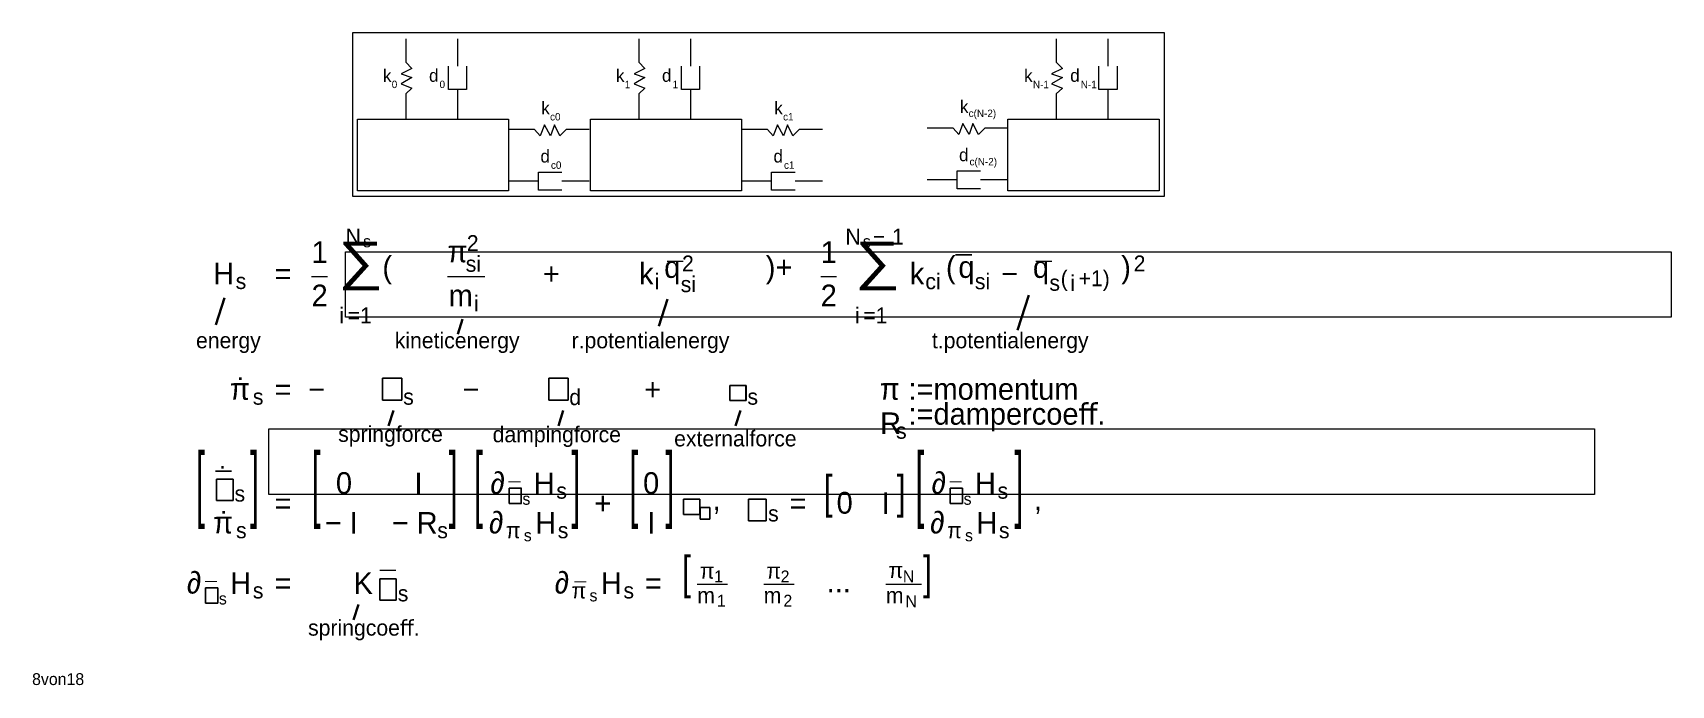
# Model space of a CAD drawing. Header units: inches. Extents: x 1 to 199, y 1 to 80.
import ezdxf

# ---------------------------------------------------------------- set-up
doc = ezdxf.new("R2010")
doc.units = ezdxf.units.IN
doc.header["$MEASUREMENT"] = 0
doc.layers.add('Ebene 1', color=7, linetype='Continuous')
picture_1 = doc.add_image_def('image1.png', size_in_pixel=(55, 63))
picture_2 = doc.add_image_def('image2.png', size_in_pixel=(55, 63))
picture_3 = doc.add_image_def('image3.png', size_in_pixel=(46, 43))
picture_4 = doc.add_image_def('image4.png', size_in_pixel=(47, 61))
picture_5 = doc.add_image_def('image5.png', size_in_pixel=(35, 44))
picture_6 = doc.add_image_def('image6.png', size_in_pixel=(46, 43))
picture_7 = doc.add_image_def('image7.png', size_in_pixel=(28, 33))
picture_8 = doc.add_image_def('image8.png', size_in_pixel=(50, 61))
picture_9 = doc.add_image_def('image9.png', size_in_pixel=(35, 44))
picture_10 = doc.add_image_def('image10.png', size_in_pixel=(35, 44))
picture_11 = doc.add_image_def('image11.png', size_in_pixel=(47, 61))

# ---------------------------------------------------------------- blocks, each defined once
blk = doc.blocks.new('block 2')
at = {"layer": 'Ebene 1', "lineweight": 0}
blk.add_lwpolyline([(39.82, 60.48), (137.82, 60.48), (137.82, 80.2), (39.82, 80.2), (39.82, 60.48)], dxfattribs=at)
at = {"layer": 'Ebene 1', "color": 250, "lineweight": 18, "true_color": 0x1c1c1b}
for points in [[(46.23, 79.45), (46.23, 76.66), (46.98, 75.9), (45.67, 75.24), (46.98, 74.78), (45.67, 74.03), (46.98, 73.52), (46.23, 72.84), (46.23, 69.7)], [(52.46, 79.45), (52.46, 76.15)], [(74.36, 79.45), (74.36, 76.66), (75.11, 75.9), (73.8, 75.24), (75.11, 74.78), (73.8, 74.03), (75.11, 73.52), (74.36, 72.84), (74.36, 69.7)], [(80.59, 79.45), (80.59, 76.15)], [(124.76, 79.45), (124.76, 76.66), (125.51, 75.9), (124.2, 75.24), (125.51, 74.78), (124.2, 74.03), (125.51, 73.52), (124.76, 72.84), (124.76, 69.7)], [(130.99, 79.45), (130.99, 76.15)], [(53.56, 76.15), (53.56, 73.34), (51.37, 73.34), (51.37, 76.15)], [(81.69, 76.15), (81.69, 73.34), (79.5, 73.34), (79.5, 76.15)], [(132.09, 76.15), (132.09, 73.34), (129.89, 73.34), (129.89, 76.15)], [(52.46, 73.34), (52.46, 69.7)], [(80.59, 73.34), (80.59, 69.7)], [(130.99, 73.34), (130.99, 69.7)], [(58.64, 61.12), (40.39, 61.12), (40.39, 69.77), (58.64, 69.77), (58.64, 61.12)], [(86.77, 61.12), (68.52, 61.12), (68.52, 69.77), (86.77, 69.77), (86.77, 61.12)], [(118.92, 68.67), (116.12, 68.67), (115.37, 67.92), (114.7, 69.24), (114.24, 67.92), (113.49, 69.24), (112.99, 67.92), (112.3, 68.67), (109.17, 68.67)], [(137.17, 61.12), (118.92, 61.12), (118.92, 69.77), (137.17, 69.77), (137.17, 61.12)], [(68.39, 68.51), (65.59, 68.51), (64.84, 67.76), (64.17, 69.07), (63.71, 67.76), (62.96, 69.07), (62.46, 67.76), (61.77, 68.51), (58.64, 68.51)], [(96.52, 68.51), (93.72, 68.51), (92.97, 67.76), (92.3, 69.07), (91.84, 67.76), (91.09, 69.07), (90.59, 67.76), (89.9, 68.51), (86.77, 68.51)], [(65.09, 61.18), (62.27, 61.18), (62.27, 63.37), (65.09, 63.37)], [(93.22, 61.18), (90.4, 61.18), (90.4, 63.37), (93.22, 63.37)], [(115.62, 61.35), (112.8, 61.35), (112.8, 63.54), (115.62, 63.54)], [(62.27, 62.28), (58.64, 62.28)], [(68.39, 62.28), (65.09, 62.28)], [(90.4, 62.28), (86.77, 62.28)], [(96.52, 62.28), (93.22, 62.28)], [(112.8, 62.44), (109.17, 62.44)], [(118.92, 62.44), (115.62, 62.44)]]:
    blk.add_lwpolyline(points, dxfattribs=at)
at = {"layer": 'Ebene 1', "color": 250, "true_color": 0x1c1c1b, "attachment_point": 7}
for s, insert, char_height in [('\\fMyriad Pro|b0|i0|c0|p34;\\W1;k', (43.48, 74.26), 1.533), ('\\fMyriad Pro|b0|i0|c0|p34;\\W1;d', (49.04, 74.26), 1.533), ('\\fMyriad Pro|b0|i0|c0|p34;\\W1;k', (71.61, 74.26), 1.533), ('\\fMyriad Pro|b0|i0|c0|p34;\\W1;d', (77.16, 74.26), 1.533), ('\\fMyriad Pro|b0|i0|c0|p34;\\W1;k', (120.88, 74.26), 1.533), ('\\fMyriad Pro|b0|i0|c0|p34;\\W1;d', (126.44, 74.26), 1.533), ('\\fMyriad Pro|b0|i0|c0|p34;\\W1;0', (44.54, 73.51), 0.8937), ('\\fMyriad Pro|b0|i0|c0|p34;\\W1;0', (50.31, 73.51), 0.8937), ('\\fMyriad Pro|b0|i0|c0|p34;\\W1;1', (72.67, 73.51), 0.8937), ('\\fMyriad Pro|b0|i0|c0|p34;\\W1;1', (78.44, 73.51), 0.8937), ('\\fMyriad Pro|b0|i0|c0|p34;\\W1;N-1', (121.94, 73.51), 0.8937), ('\\fMyriad Pro|b0|i0|c0|p34;\\W1;N-1', (127.71, 73.51), 0.8937), ('\\fMyriad Pro|b0|i0|c0|p34;\\W1;k', (62.59, 70.35), 1.533), ('\\fMyriad Pro|b0|i0|c0|p34;\\W1;k', (90.72, 70.35), 1.533), ('\\fMyriad Pro|b0|i0|c0|p34;\\W1;k', (113.13, 70.52), 1.533), ('\\fMyriad Pro|b0|i0|c0|p34;\\W1;c0', (63.65, 69.6), 0.8937), ('\\fMyriad Pro|b0|i0|c0|p34;\\W1;c1', (91.78, 69.6), 0.8937), ('\\fMyriad Pro|b0|i0|c0|p34;\\W1;c(N-2)', (114.18, 69.76), 0.8937), ('\\fMyriad Pro|b0|i0|c0|p34;\\W1;d', (62.49, 64.51), 1.533), ('\\fMyriad Pro|b0|i0|c0|p34;\\W1;d', (90.62, 64.51), 1.533), ('\\fMyriad Pro|b0|i0|c0|p34;\\W1;d', (113.02, 64.67), 1.533), ('\\fMyriad Pro|b0|i0|c0|p34;\\W1;c0', (63.76, 63.76), 0.8937), ('\\fMyriad Pro|b0|i0|c0|p34;\\W1;c1', (91.89, 63.76), 0.8937), ('\\fMyriad Pro|b0|i0|c0|p34;\\W1;c(N-2)', (114.29, 63.92), 0.8937)]:
    blk.add_mtext(s, dxfattribs=dict(at, insert=insert, char_height=char_height))
blk = doc.blocks.new('block 3')
at = {"layer": 'Ebene 1', "lineweight": 0}
blk.add_lwpolyline([(43.44, 35.84), (45.77, 35.84), (45.77, 38.5), (43.44, 38.5), (43.44, 35.84)], dxfattribs=at)
at = {"layer": 'Ebene 1'}
image = blk.add_image(picture_1, insert=(43.44, 35.84), size_in_units=(2.33, 2.67), dxfattribs=at)
blk = doc.blocks.new('block 4')
at = {"layer": 'Ebene 1', "lineweight": 0}
blk.add_lwpolyline([(63.5, 35.84), (65.82, 35.84), (65.82, 38.5), (63.5, 38.5), (63.5, 35.84)], dxfattribs=at)
at = {"layer": 'Ebene 1'}
image = blk.add_image(picture_2, insert=(63.5, 35.84), size_in_units=(2.33, 2.67), dxfattribs=at)
blk = doc.blocks.new('block 5')
at = {"layer": 'Ebene 1', "lineweight": 0}
blk.add_lwpolyline([(85.36, 35.79), (87.3, 35.79), (87.3, 37.62), (85.36, 37.62), (85.36, 35.79)], dxfattribs=at)
at = {"layer": 'Ebene 1'}
image = blk.add_image(picture_3, insert=(85.36, 35.79), size_in_units=(1.95, 1.82), dxfattribs=at)
blk = doc.blocks.new('block 6')
at = {"layer": 'Ebene 1', "lineweight": 0}
blk.add_lwpolyline([(23.4, 23.72), (25.39, 23.72), (25.39, 26.3), (23.4, 26.3), (23.4, 23.72)], dxfattribs=at)
at = {"layer": 'Ebene 1'}
image = blk.add_image(picture_4, insert=(23.4, 23.72), size_in_units=(1.99, 2.58), dxfattribs=at)
blk = doc.blocks.new('block 7')
at = {"layer": 'Ebene 1', "lineweight": 0}
blk.add_lwpolyline([(58.7, 23.35), (60.19, 23.35), (60.19, 25.22), (58.7, 25.22), (58.7, 23.35)], dxfattribs=at)
at = {"layer": 'Ebene 1'}
image = blk.add_image(picture_5, insert=(58.7, 23.36), size_in_units=(1.48, 1.86), dxfattribs=at)
blk = doc.blocks.new('block 8')
at = {"layer": 'Ebene 1', "lineweight": 0}
blk.add_lwpolyline([(79.77, 22.04), (81.72, 22.04), (81.72, 23.86), (79.77, 23.86), (79.77, 22.04)], dxfattribs=at)
at = {"layer": 'Ebene 1'}
image = blk.add_image(picture_6, insert=(79.77, 22.04), size_in_units=(1.95, 1.82), dxfattribs=at)
blk = doc.blocks.new('block 9')
at = {"layer": 'Ebene 1', "lineweight": 0}
blk.add_lwpolyline([(81.76, 21.47), (82.95, 21.47), (82.95, 22.86), (81.76, 22.86), (81.76, 21.47)], dxfattribs=at)
at = {"layer": 'Ebene 1'}
image = blk.add_image(picture_7, insert=(81.76, 21.47), size_in_units=(1.19, 1.4), dxfattribs=at)
blk = doc.blocks.new('block 10')
at = {"layer": 'Ebene 1', "lineweight": 0}
blk.add_lwpolyline([(87.61, 21.28), (89.73, 21.28), (89.73, 23.86), (87.61, 23.86), (87.61, 21.28)], dxfattribs=at)
at = {"layer": 'Ebene 1'}
image = blk.add_image(picture_8, insert=(87.61, 21.28), size_in_units=(2.12, 2.58), dxfattribs=at)
blk = doc.blocks.new('block 11')
at = {"layer": 'Ebene 1', "lineweight": 0}
blk.add_lwpolyline([(111.96, 23.35), (113.44, 23.35), (113.44, 25.22), (111.96, 25.22), (111.96, 23.35)], dxfattribs=at)
at = {"layer": 'Ebene 1'}
image = blk.add_image(picture_9, insert=(111.96, 23.36), size_in_units=(1.48, 1.86), dxfattribs=at)
blk = doc.blocks.new('block 12')
at = {"layer": 'Ebene 1', "lineweight": 0}
blk.add_lwpolyline([(22.06, 11.31), (23.55, 11.31), (23.55, 13.17), (22.06, 13.17), (22.06, 11.31)], dxfattribs=at)
at = {"layer": 'Ebene 1'}
image = blk.add_image(picture_10, insert=(22.06, 11.31), size_in_units=(1.48, 1.86), dxfattribs=at)
blk = doc.blocks.new('block 13')
at = {"layer": 'Ebene 1', "lineweight": 0}
blk.add_lwpolyline([(43.1, 11.68), (45.09, 11.68), (45.09, 14.26), (43.1, 14.26), (43.1, 11.68)], dxfattribs=at)
at = {"layer": 'Ebene 1'}
image = blk.add_image(picture_11, insert=(43.1, 11.68), size_in_units=(1.99, 2.58), dxfattribs=at)
blk = doc.blocks.new('block 15')
at = {"layer": 'Ebene 1', "lineweight": 0}
blk.add_lwpolyline([(29.7, 24.45), (29.7, 32.36), (189.72, 32.36), (189.72, 24.45), (29.7, 24.45)], dxfattribs=at)
at = {"layer": 'Ebene 1', "color": 7, "true_color": 0xffffff, "insert": (31.82, 28.68), "char_height": 2.6484, "attachment_point": 7}
blk.add_mtext('\\fCalibri|b0|i0|c0|p34;\\W1; ', dxfattribs=at)
blk = doc.blocks.new('block 14')
at = {"layer": 'Ebene 1'}
blk.add_blockref('block 15', (0, 0), dxfattribs=at)
blk = doc.blocks.new('block 17')
at = {"layer": 'Ebene 1', "lineweight": 0}
blk.add_lwpolyline([(38.97, 45.85), (38.97, 53.76), (198.99, 53.76), (198.99, 45.85), (38.97, 45.85)], dxfattribs=at)
at = {"layer": 'Ebene 1', "color": 7, "true_color": 0xffffff, "insert": (41.09, 50.08), "char_height": 2.6484, "attachment_point": 7}
blk.add_mtext('\\fCalibri|b0|i0|c0|p34;\\W1; ', dxfattribs=at)
blk = doc.blocks.new('block 16')
at = {"layer": 'Ebene 1'}
blk.add_blockref('block 17', (0, 0), dxfattribs=at)

msp = doc.modelspace()

# ---------------------------------------------------------------- linework, layer by layer
at = {"layer": 'Ebene 1', "color": 7, "lineweight": 15, "true_color": 0xffffff}
for points in [[(34.86, 50.77), (36.78, 50.77)], [(51.27, 50.77), (55.78, 50.77)], [(96.32, 50.77), (98.24, 50.77)], [(81.42, 13.6), (85.08, 13.6)], [(89.44, 13.6), (93.11, 13.6)], [(104.19, 13.6), (108.49, 13.6)]]:
    msp.add_lwpolyline(points, dxfattribs=at)
at = {"layer": 'Ebene 1', "color": 188, "lineweight": 35, "true_color": 0x1a0a40}
for points in [[(23.29, 44.93), (24.35, 48.2)], [(76.79, 44.77), (77.84, 48.05)], [(120.08, 44.3), (121.45, 48.53)], [(52.5, 43.81), (53.08, 45.63)], [(44.16, 32.75), (44.74, 34.57)], [(64.66, 32.75), (65.25, 34.57)], [(86.04, 32.75), (86.62, 34.57)], [(39.92, 9.32), (40.51, 11.14)]]:
    msp.add_lwpolyline(points, dxfattribs=at)

# ---------------------------------------------------------------- block references
at = {"layer": 'Ebene 1'}
for name in ['block 2', 'block 16', 'block 3', 'block 4', 'block 5', 'block 14', 'block 6', 'block 7', 'block 8', 'block 10', 'block 11', 'block 9', 'block 13', 'block 12']:
    msp.add_blockref(name, (0, 0), dxfattribs=at)

# ---------------------------------------------------------------- texts
at = {"layer": 'Ebene 1', "color": 7, "true_color": 0xffffff, "attachment_point": 7}
for s, insert, char_height in [('\\fCMSSI8|b0|i0|c0|p34;\\W1;N', (38.97, 54.63), 1.9119), ('\\fCMSSI8|b0|i0|c0|p34;\\W1;s', (41.08, 54.27), 1.434), ('\\fCMSS8|b0|i0|c0|p34;\\W1;2', (53.6, 53.85), 1.9119), ('\\fCMSSI8|b0|i0|c0|p34;\\W1;N', (99.3, 54.63), 1.9119), ('\\fCMSSI8|b0|i0|c0|p34;\\W1;s', (101.41, 54.27), 1.434), ('\\fCMSY8|b0|i0|c0|p34;\\W1;−', (102.61, 54.63), 1.9119), ('\\fCMSS8|b0|i0|c0|p34;\\W1;1', (104.93, 54.63), 1.9119), ('\\fCMSS10|b0|i0|c0|p34;\\W1;1', (34.86, 52.41), 2.617), ('\\fCMMI10|b0|i0|c0|p34;\\W1;π', (51.27, 52.45), 2.617), ('\\fCMSS10|b0|i0|c0|p34;\\W1;1', (96.32, 52.41), 2.617), ('\\fCMSS10|b0|i0|c0|p34;\\W1;(¯', (111.44, 49.81), 2.617), ('\\fCMSSI10|b0|i0|c0|p34;\\W1;H', (22.98, 49.81), 2.617), ('\\fCMSS10|b0|i0|c0|p34;\\W1;=', (30.38, 49.81), 2.617), ('\\fCMSS10|b0|i0|c0|p34;\\W1;(', (43.41, 49.81), 2.617), ('\\fCMSSI8|b0|i0|c0|p34;\\W1;si', (53.47, 51.31), 1.9119), ('\\fCMSS10|b0|i0|c0|p34;\\W1;+', (62.79, 49.81), 2.617), ('\\fCMSSI10|b0|i0|c0|p34;\\W1;k', (74.39, 49.81), 2.617), ('\\fCMSSI10|b0|i0|c0|p34;\\W1;q', (77.43, 49.81), 2.617), ('\\fCMSS10|b0|i0|c0|p34;\\W1;¯', (77.78, 49.81), 2.617), ('\\fCMSS8|b0|i0|c0|p34;\\W1;2', (79.58, 51.39), 1.9119), ('\\fCMSS10|b0|i0|c0|p34;\\W1;)+', (89.69, 49.81), 2.617), ('\\fCMSSI10|b0|i0|c0|p34;\\W1;k', (107.07, 49.81), 2.617), ('\\fCMSSI10|b0|i0|c0|p34;\\W1;q', (112.94, 49.81), 2.617), ('\\fCMSSI10|b0|i0|c0|p34;\\W1;q', (121.94, 49.81), 2.617), ('\\fCMSS10|b0|i0|c0|p34;\\W1;¯', (122.29, 49.81), 2.617), ('\\fCMSS8|b0|i0|c0|p34;\\W1;(', (125.29, 49.02), 1.9119), ('\\fCMSS8|b0|i0|c0|p34;\\W1;+1)', (127.45, 49.02), 1.9119), ('\\fCMSS10|b0|i0|c0|p34;\\W1;)', (132.6, 49.81), 2.617), ('\\fCMSS8|b0|i0|c0|p34;\\W1;2', (134.1, 51.39), 1.9119), ('\\fCMSSI8|b0|i0|c0|p34;\\W1;s', (25.7, 49.23), 1.9119), ('\\fCMSS10|b0|i0|c0|p34;\\W1;2', (34.86, 47.17), 2.617), ('\\fCMSSI8|b0|i0|c0|p34;\\W1;i', (76.27, 49.2), 1.9119), ('\\fCMSSI8|b0|i0|c0|p34;\\W1;si', (79.42, 48.85), 1.9119), ('\\fCMSS10|b0|i0|c0|p34;\\W1;2', (96.32, 47.17), 2.617), ('\\fCMSSI8|b0|i0|c0|p34;\\W1;ci', (108.95, 49.2), 1.9119), ('\\fCMSSI8|b0|i0|c0|p34;\\W1;si', (114.93, 49.2), 1.9119), ('\\fCMSY10|b0|i0|c0|p34;\\W1;−', (118.1, 49.81), 2.617), ('\\fCMSSI8|b0|i0|c0|p34;\\W1;s', (123.93, 49.02), 1.9119), ('\\fCMSSI8|b0|i0|c0|p34;\\W1;i', (126.45, 49.02), 1.9119), ('\\fCMSSI10|b0|i0|c0|p34;\\W1;m', (51.41, 47.17), 2.617), ('\\fCMSSI8|b0|i0|c0|p34;\\W1;i', (54.47, 46.56), 1.9119), ('\\fCMSSI8|b0|i0|c0|p34;\\W1;i', (38.22, 45.12), 1.9119), ('\\fCMSS8|b0|i0|c0|p34;\\W1;=1', (39.21, 45.12), 1.9119), ('\\fCMSSI8|b0|i0|c0|p34;\\W1;i', (100.46, 45.12), 1.9119), ('\\fCMSS8|b0|i0|c0|p34;\\W1;=1', (101.45, 45.12), 1.9119), ('\\fCMSSI8|b0|i0|c0|p34;\\W1;energy', (20.91, 41.52), 1.9119), ('\\fCMSS8|b0|i0|c0|p34;\\W1;kineticenergy', (44.9, 41.52), 1.9119), ('\\fCMSS8|b0|i0|c0|p34;\\W1;r.potentialenergy', (66.25, 41.52), 1.9119), ('\\fCMSS8|b0|i0|c0|p34;\\W1;t.potentialenergy', (109.75, 41.52), 1.9119), ('\\fCMMIB10|b0|i0|c0|p34;\\W1;π', (25, 35.84), 2.617), ('\\fCMSS10|b0|i0|c0|p34;\\W1;˙', (25.85, 35.84), 2.617), ('\\fCMSS10|b0|i0|c0|p34;\\W1;=', (30.38, 35.84), 2.617), ('\\fCMSS10|b0|i0|c0|p34;\\W1;+', (75, 35.84), 2.617), ('\\fCMMI10|b0|i0|c0|p34;\\W1;π', (103.45, 35.84), 2.617), ('\\fCMSS10|b0|i0|c0|p34;\\W1;:=momentum', (106.92, 35.84), 2.617), ('\\fCMSSI8|b0|i0|c0|p34;\\W1;s', (27.77, 35.26), 1.9119), ('\\fCMSY10|b0|i0|c0|p34;\\W1;−', (34.44, 35.84), 2.617), ('\\fCMSSI8|b0|i0|c0|p34;\\W1;s', (45.92, 35.26), 1.9119), ('\\fCMSY10|b0|i0|c0|p34;\\W1;−', (53.08, 35.84), 2.617), ('\\fCMSSI8|b0|i0|c0|p34;\\W1;d', (65.97, 35.21), 1.9119), ('\\fCMSSI8|b0|i0|c0|p34;\\W1;s', (87.48, 35.26), 1.9119), ('\\fCMSS10|b0|i0|c0|p34;\\W1;:=dampercoeﬀ.', (106.92, 32.08), 2.617), ('\\fCMSSI10|b0|i0|c0|p34;\\W1;R', (103.49, 31.73), 2.617), ('\\fCMSS8|b0|i0|c0|p34;\\W1;springforce', (38.07, 30.22), 1.9119), ('\\fCMSS8|b0|i0|c0|p34;\\W1;dampingforce', (56.72, 30.17), 1.9119), ('\\fCMSS8|b0|i0|c0|p34;\\W1;externalforce', (78.63, 30.22), 1.9119), ('\\fCMSSI8|b0|i0|c0|p34;\\W1;s', (105.42, 31.15), 1.9119), ('\\fCMSS10|b0|i0|c0|p34;\\W1;˙', (23.68, 25.12), 2.617), ('\\fCMSS10|b0|i0|c0|p34;\\W1;¯', (23.26, 24.48), 2.617), ('\\fCMSS10|b0|i0|c0|p34;\\W1;0', (37.8, 24.48), 2.617), ('\\fCMSSI10|b0|i0|c0|p34;\\W1;I', (47.28, 24.48), 2.617), ('\\fCMMI10|b0|i0|c0|p34;\\W1;∂', (56.45, 24.48), 2.617), ('\\fCMSS8|b0|i0|c0|p34;\\W1;¯', (58.65, 23.95), 1.9119), ('\\fCMSSI10|b0|i0|c0|p34;\\W1;H', (61.68, 24.48), 2.617), ('\\fCMSS10|b0|i0|c0|p34;\\W1;0', (74.88, 24.48), 2.617), ('\\fCMMI10|b0|i0|c0|p34;\\W1;∂', (109.71, 24.48), 2.617), ('\\fCMSS8|b0|i0|c0|p34;\\W1;¯', (111.91, 23.95), 1.9119), ('\\fCMSSI10|b0|i0|c0|p34;\\W1;H', (114.94, 24.48), 2.617), ('\\fCMSSI8|b0|i0|c0|p34;\\W1;s', (25.56, 23.56), 1.9119), ('\\fCMSS10|b0|i0|c0|p34;\\W1;=', (30.38, 22.09), 2.617), ('\\fCMSSI8|b0|i0|c0|p34;\\W1;s', (60.31, 23.18), 1.434), ('\\fCMSSI8|b0|i0|c0|p34;\\W1;s', (64.41, 23.91), 1.9119), ('\\fCMSS10|b0|i0|c0|p34;\\W1;+', (69, 22.09), 2.617), ('\\fCMSS10|b0|i0|c0|p34;\\W1;=', (92.57, 22.09), 2.617), ('\\fCMSS10|b0|i0|c0|p34;\\W1;0', (98.24, 22.09), 2.617), ('\\fCMSSI10|b0|i0|c0|p34;\\W1;I', (103.68, 22.09), 2.617), ('\\fCMSSI8|b0|i0|c0|p34;\\W1;s', (113.57, 23.18), 1.434), ('\\fCMSSI8|b0|i0|c0|p34;\\W1;s', (117.67, 23.91), 1.9119), ('\\fCMSS10|b0|i0|c0|p34;\\W1;˙', (23.82, 19.7), 2.617), ('\\fCMSSI10|b0|i0|c0|p34;\\W1;I', (39.46, 19.7), 2.617), ('\\fCMSSI10|b0|i0|c0|p34;\\W1;R', (47.55, 19.7), 2.617), ('\\fCMMI10|b0|i0|c0|p34;\\W1;∂', (56.28, 19.7), 2.617), ('\\fCMSSI10|b0|i0|c0|p34;\\W1;H', (61.85, 19.7), 2.617), ('\\fCMSSI10|b0|i0|c0|p34;\\W1;I', (75.4, 19.7), 2.617), ('\\fCMSS10|b0|i0|c0|p34;\\W1;,', (83.26, 22.09), 2.617), ('\\fCMSSI8|b0|i0|c0|p34;\\W1;s', (89.97, 21.16), 1.9119), ('\\fCMMI10|b0|i0|c0|p34;\\W1;∂', (109.54, 19.7), 2.617), ('\\fCMSSI10|b0|i0|c0|p34;\\W1;H', (115.11, 19.7), 2.617), ('\\fCMSS10|b0|i0|c0|p34;\\W1;,', (122.05, 22.09), 2.617), ('\\fCMMIB10|b0|i0|c0|p34;\\W1;π', (22.97, 19.7), 2.617), ('\\fCMSSI8|b0|i0|c0|p34;\\W1;s', (25.74, 19.13), 1.9119), ('\\fCMSY10|b0|i0|c0|p34;\\W1;−', (36.47, 19.7), 2.617), ('\\fCMSY10|b0|i0|c0|p34;\\W1;−', (44.56, 19.7), 2.617), ('\\fCMSSI8|b0|i0|c0|p34;\\W1;s', (50.04, 19.13), 1.9119), ('\\fCMMIB8|b0|i0|c0|p34;\\W1;π', (58.32, 19.13), 1.9119), ('\\fCMSSI8|b0|i0|c0|p34;\\W1;s', (60.48, 18.77), 1.434), ('\\fCMSSI8|b0|i0|c0|p34;\\W1;s', (64.58, 19.13), 1.9119), ('\\fCMMIB8|b0|i0|c0|p34;\\W1;π', (111.58, 19.13), 1.9119), ('\\fCMSSI8|b0|i0|c0|p34;\\W1;s', (113.74, 18.77), 1.434), ('\\fCMSSI8|b0|i0|c0|p34;\\W1;s', (117.84, 19.13), 1.9119), ('\\fCMMI10|b0|i0|c0|p34;\\W1;∂', (19.81, 12.44), 2.617), ('\\fCMSS8|b0|i0|c0|p34;\\W1;¯', (22.02, 11.9), 1.9119), ('\\fCMSSI10|b0|i0|c0|p34;\\W1;H', (25.04, 12.44), 2.617), ('\\fCMSS10|b0|i0|c0|p34;\\W1;=', (30.38, 12.44), 2.617), ('\\fCMSSI10|b0|i0|c0|p34;\\W1;K', (39.92, 12.44), 2.617), ('\\fCMSS10|b0|i0|c0|p34;\\W1;¯', (43.09, 12.49), 2.617), ('\\fCMMI10|b0|i0|c0|p34;\\W1;∂', (64.21, 12.44), 2.617), ('\\fCMSS8|b0|i0|c0|p34;\\W1;¯', (66.59, 11.86), 1.9119), ('\\fCMSSI10|b0|i0|c0|p34;\\W1;H', (69.78, 12.44), 2.617), ('\\fCMSS10|b0|i0|c0|p34;\\W1;=', (75.11, 12.44), 2.617), ('\\fCMMI8|b0|i0|c0|p34;\\W1;π', (81.74, 14.25), 1.9119), ('\\fCMSS8|b0|i0|c0|p34;\\W1;1', (83.46, 13.83), 1.434), ('\\fCMMI8|b0|i0|c0|p34;\\W1;π', (89.77, 14.25), 1.9119), ('\\fCMSS8|b0|i0|c0|p34;\\W1;2', (91.49, 13.83), 1.434), ('\\fCMMI8|b0|i0|c0|p34;\\W1;π', (104.52, 14.33), 1.9119), ('\\fCMSSI8|b0|i0|c0|p34;\\W1;N', (106.24, 13.83), 1.434), ('\\fCMSSI8|b0|i0|c0|p34;\\W1;s', (23.67, 11.14), 1.434), ('\\fCMSSI8|b0|i0|c0|p34;\\W1;s', (27.77, 11.86), 1.9119), ('\\fCMSSI8|b0|i0|c0|p34;\\W1;s', (45.27, 11.51), 1.9119), ('\\fCMMIB8|b0|i0|c0|p34;\\W1;π', (66.25, 11.86), 1.9119), ('\\fCMSSI8|b0|i0|c0|p34;\\W1;s', (68.41, 11.51), 1.434), ('\\fCMSSI8|b0|i0|c0|p34;\\W1;s', (72.51, 11.86), 1.9119), ('\\fCMSSI8|b0|i0|c0|p34;\\W1;m', (81.42, 11.31), 1.9119), ('\\fCMSS8|b0|i0|c0|p34;\\W1;1', (83.79, 10.9), 1.434), ('\\fCMSSI8|b0|i0|c0|p34;\\W1;m', (89.44, 11.31), 1.9119), ('\\fCMSS8|b0|i0|c0|p34;\\W1;2', (91.82, 10.9), 1.434), ('\\fCMMI10|b0|i0|c0|p34;\\W1;...', (97.05, 12.64), 2.617), ('\\fCMSSI8|b0|i0|c0|p34;\\W1;m', (104.19, 11.31), 1.9119), ('\\fCMSSI8|b0|i0|c0|p34;\\W1;N', (106.56, 10.82), 1.434), ('\\fCMSS8|b0|i0|c0|p34;\\W1;springcoeﬀ.', (34.44, 6.82), 1.9119)]:
    msp.add_mtext(s, dxfattribs=dict(at, insert=insert, char_height=char_height))
at = {"layer": 'Ebene 1', "color": 250, "true_color": 0x1c1c1b, "attachment_point": 7}
for s, insert, char_height in [('\\fMyriad Pro|b0|i0|c0|p34;\\W1.26925;∑', (38.07, 49.11), 4.4895), ('\\fMyriad Pro|b0|i0|c0|p34;\\W1.26925;∑', (100.46, 49.11), 4.4895), ('\\fMyriad Pro|b0|i0|c0|p34;\\W0.407066;[', (20.91, 20.28), 7.0717), ('\\fMyriad Pro|b0|i0|c0|p34;\\W0.407066;[', (34.86, 20.28), 7.0717), ('\\fMyriad Pro|b0|i0|c0|p34;\\W0.407066;[', (54.47, 20.28), 7.0717), ('\\fMyriad Pro|b0|i0|c0|p34;\\W0.407066;[', (73.21, 20.28), 7.0717), ('\\fMyriad Pro|b0|i0|c0|p34;\\W0.407066;[', (107.77, 20.28), 7.0717), ('\\fMyriad Pro|b0|i0|c0|p34;\\W0.733058;[', (96.69, 21.64), 3.9269), ('\\fMyriad Pro|b0|i0|c0|p34;\\W0.733058;[', (79.58, 11.9), 3.9269)]:
    msp.add_mtext(s, dxfattribs=dict(at, insert=insert, char_height=char_height))
at = {"layer": 'Ebene 1', "color": 250, "true_color": 0x1c1c1b, "extrusion": (0, 0, -1), "attachment_point": 7, "text_direction": (-1, 0, 0)}
for s, insert, char_height in [('\\fMyriad Pro|b0|i0|c0|p34;\\W0.407066;[', (28.51, 20.28), 7.0717), ('\\fMyriad Pro|b0|i0|c0|p34;\\W0.407066;[', (52.5, 20.28), 7.0717), ('\\fMyriad Pro|b0|i0|c0|p34;\\W0.407066;[', (67.31, 20.28), 7.0717), ('\\fMyriad Pro|b0|i0|c0|p34;\\W0.407066;[', (78.63, 20.28), 7.0717), ('\\fMyriad Pro|b0|i0|c0|p34;\\W0.407066;[', (120.77, 20.28), 7.0717), ('\\fMyriad Pro|b0|i0|c0|p34;\\W0.733058;[', (106.56, 21.64), 3.9269), ('\\fMyriad Pro|b0|i0|c0|p34;\\W0.733058;[', (109.75, 11.9), 3.9269)]:
    msp.add_mtext(s, dxfattribs=dict(at, insert=insert, char_height=char_height))
at = {"layer": 'Ebene 1', "color": 177, "true_color": 0x374193, "insert": (1.12, 1.41), "char_height": 1.434, "attachment_point": 7}
msp.add_mtext('\\fCMSS8|b0|i0|c0|p34;\\W1;8von18', dxfattribs=at)

doc.saveas('drawing.dxf')
